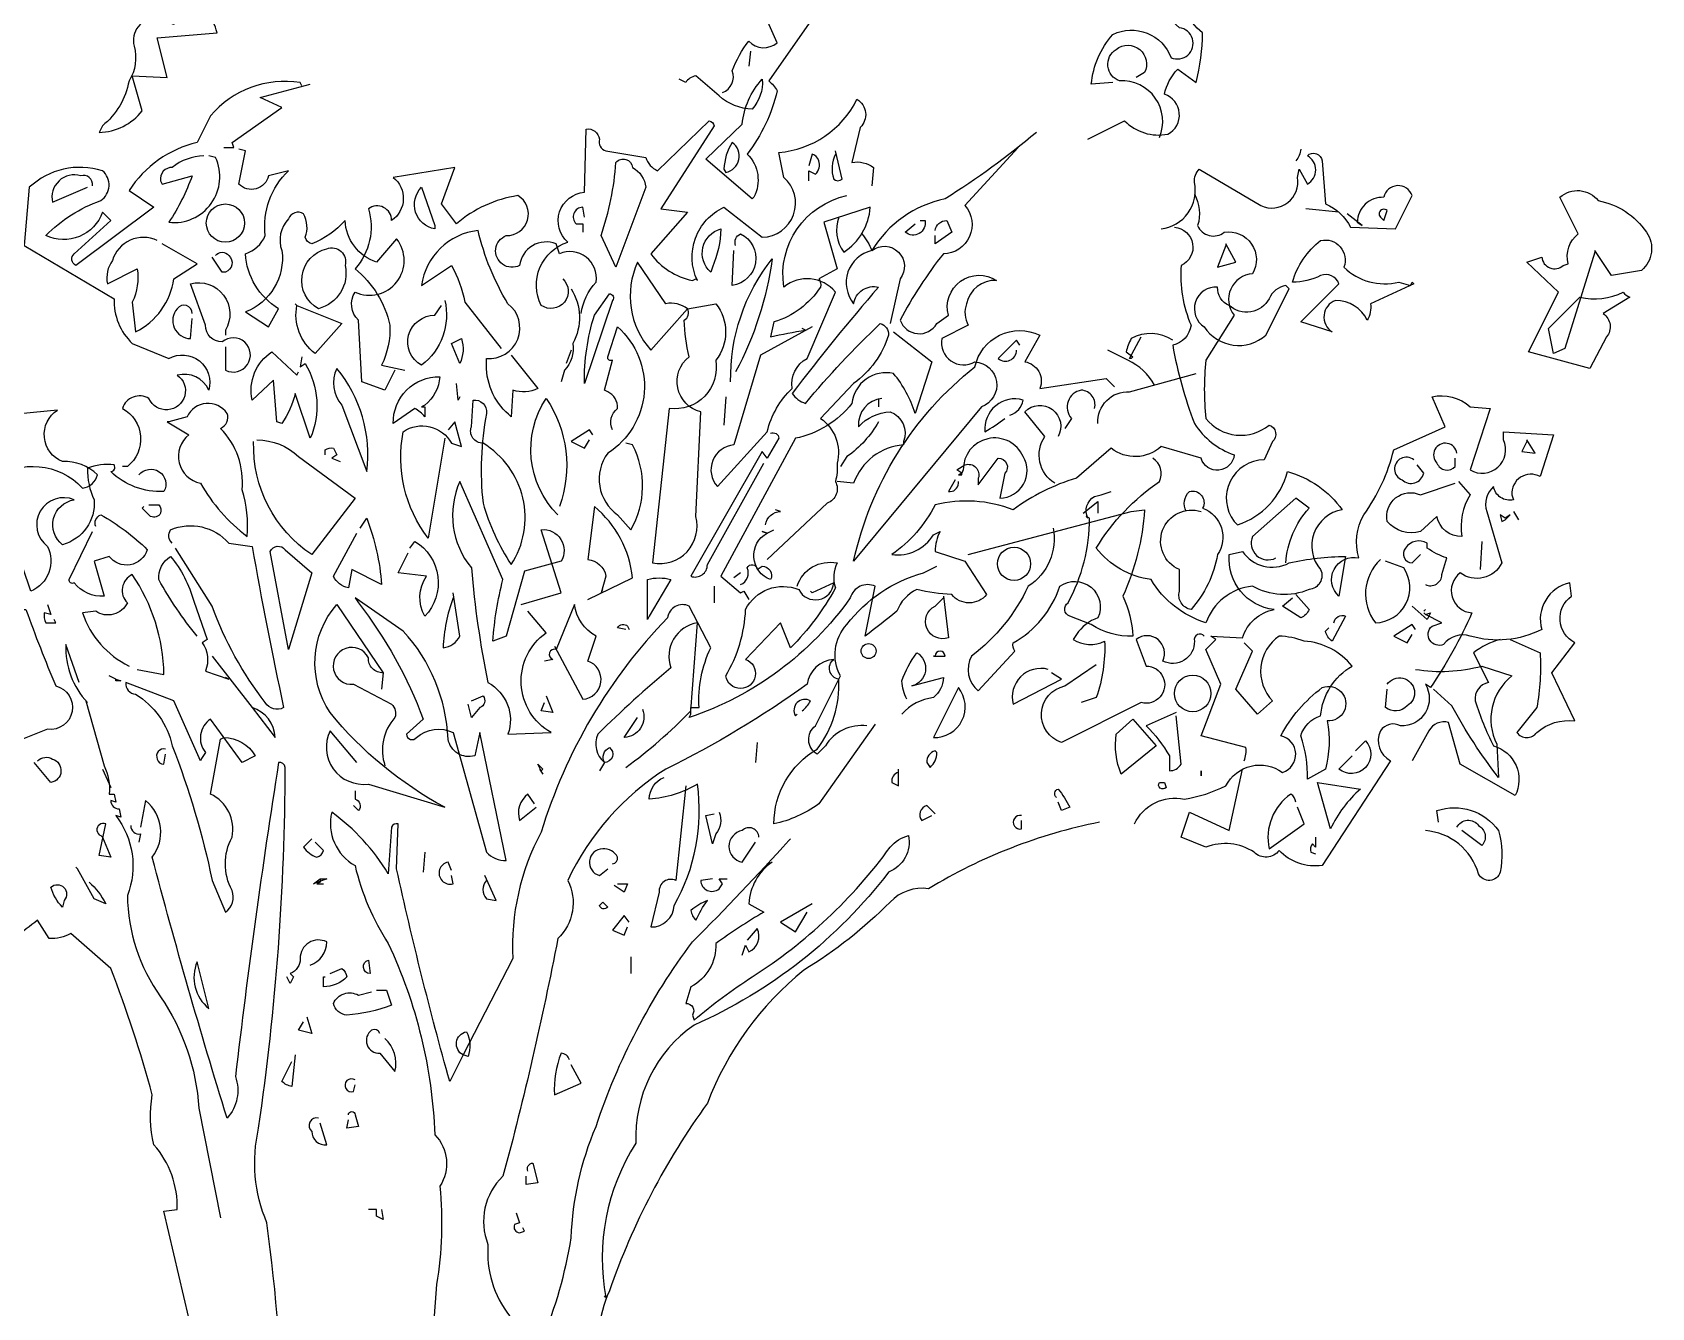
# Model space of a CAD drawing. Extents: x 951.8 to 961.6, y 1779.7 to 1793.2.
# Drawn here: x 955.05 to 961.6, y 1784.85 to 1790.01 of the extents above; entities that cross this region are included whole.
import ezdxf

# ---------------------------------------------------------------- set-up
doc = ezdxf.new("R2010")
doc.units = 0
doc.layers.get('0').update_dxf_attribs({"linetype": 'CONTINUOUS'})

msp = doc.modelspace()

# ---------------------------------------------------------------- linework, layer by layer
at = {"linetype": 'CONTINUOUS'}
for points in [[(959.4202, 1789.804), (959.3328, 1789.7973, -0.159866), (959.4202, 1789.999, -0.443787), (959.6555, 1789.9049, 1.153), (959.6891, 1790.0259), (959.4874, 1790.2074, 0.251633), (959.5681, 1790.2881), (959.5008, 1790.3956, -0.035156), (959.7227, 1790.4427), (959.7429, 1790.4427, 0.326782), (959.8235, 1790.3418, 0.618027), (959.9647, 1790.1738, -0.102722), (960.0723, 1790.3217, 0.333328), (960.0118, 1790.4225, -0.346832), (960.2269, 1790.4023, -0.064789), (960.5025, 1790.3418, 0.5), (960.5697, 1790.3553, 0.287735), (960.5025, 1790.5166), (960.5092, 1790.5502)], [(956.1193, 1790.3015, -0.140045), (956.0453, 1790.4023, 0.57489), (955.8907, 1790.362), (955.7899, 1790.241, 0.29335), (955.6151, 1790.2007), (955.6218, 1790.0393), (955.5479, 1790.0662, 0.477875), (955.4605, 1789.9519, -0.21463), (955.4403, 1789.8107, -0.178345), (955.3327, 1789.6292), (955.3193, 1789.6023, 0.217789), (955.4941, 1789.6897), (955.4537, 1789.8309), (955.5949, 1789.8242), (955.5546, 1789.9855), (955.7966, 1790.0057, 0.213028), (955.6823, 1790.1536, -0.817993), (955.7697, 1790.2007, 0.658905), (955.9445, 1790.3351), (956.0252, 1790.3284)], [(958.2571, 1790.1402), (958.0286, 1789.8107, -0.099014), (958.0622, 1789.7704, -0.106323), (957.9412, 1789.5149, -0.326889), (957.9681, 1789.3401), (957.9613, 1789.3334), (957.7731, 1789.4948), (957.921, 1789.6359, -0.165176), (958.0017, 1789.8175, -0.200851), (957.9613, 1789.6965, -0.173203), (957.8269, 1789.7502), (957.7328, 1789.8309, 0.236053), (957.6924, 1789.804), (957.6655, 1789.8175)], [(959.3193, 1789.5754), (959.4672, 1789.6494, 0.25), (959.642, 1789.5956, 0.663467), (959.6286, 1789.757, -0.148178), (959.6823, 1789.8578), (959.7563, 1789.804, 0.057068), (959.7832, 1790.0057, -0.099014), (959.7092, 1790.0931), (959.8302, 1790.1738)], [(957.8403, 1789.7637, 0.4142), (957.8807, 1789.8511, -0.085083), (957.9479, 1789.9721, 0.409286), (958.0622, 1789.9654), (958.0084, 1790.0864, -0.286789)], [(959.6084, 1789.5822, 0.559616), (959.4471, 1789.8107, -0.630219), (959.4336, 1789.9385, -0.808411), (959.5479, 1789.8444), (959.5143, 1789.8242)], [(956.1395, 1789.7906), (956.1327, 1789.804, 0.262833), (955.7697, 1789.6696), (955.7159, 1789.562, 0.194489), (955.4403, 1789.367), (955.5411, 1789.2998), (955.2252, 1789.0645, -0.535172), (955.2185, 1789.1116), (955.3664, 1789.246), (955.3327, 1789.2796, -0.445358), (955.1042, 1789.1855, -0.112671), (955.326, 1789.3267, 0.498764), (955.3327, 1789.4477, 0.269211), (955.0369, 1789.3805), (955.0168, 1789.1452), (955.3798, 1788.9301, 0.212448), (955.4537, 1788.7485), (955.6016, 1788.688, -0.669449), (955.763, 1788.5603, 0.362045), (955.6353, 1788.6208, -1.319412), (955.521, 1788.5267, 0.480621), (955.4134, 1788.4864, -0.538818), (955.4336, 1788.2511), (955.4134, 1788.2511)], [(957.1949, 1789.0107, -0.931778), (957.1075, 1788.9032, -0.45929), (957.2151, 1789.1586, -0.660172), (957.2823, 1789.3603), (957.2891, 1789.6158, -0.442368), (957.3428, 1789.5754, 0.4142), (957.3697, 1789.5284), (957.5311, 1789.5015, 0.219635), (957.5781, 1789.4477), (957.7865, 1789.6494, -0.333328), (957.8067, 1789.6292), (957.5916, 1789.2931), (957.6991, 1789.2796), (957.5512, 1789.1116, 0.188675), (957.7193, 1789.004), (957.7328, 1789.0107), (957.7395, 1789.004, -0.420059), (957.847, 1789.2998), (958.0017, 1789.1788, 0.685608), (958.0891, 1789.4208), (958.0689, 1789.5217, 0.263565), (958.3849, 1789.7368, -0.49028), (958.3983, 1789.6225), (958.3647, 1789.4813, -0.205246), (958.4521, 1789.4612), (958.4454, 1789.3872)], [(959.1109, 1789.6023, -0.032425), (958.7412, 1789.3334, 0.210526), (958.4454, 1789.125, 0.557053), (958.3714, 1788.9099, -0.431534), (958.4723, 1788.9771, 0.015289), (958.1227, 1788.5469, 0.162277), (958.1765, 1788.5065, -0.030579), (958.479, 1788.8292, -0.355026), (958.5126, 1788.7822, -0.161758), (958.3714, 1788.5872), (958.237, 1788.446, -0.32045), (958.3042, 1788.2645, -0.099014), (958.2975, 1788.1906, -0.46698), (958.2639, 1788.1032), (958.0218, 1787.8746)], [(956.5159, 1788.641), (956.4756, 1788.5603), (956.3815, 1788.5939), (956.368, 1788.8427, -0.355026), (956.3546, 1788.9569, 0.788391), (956.5227, 1789.1721), (956.442, 1789.078, -0.312881), (956.3143, 1789.246, -0.116058), (956.1798, 1789.1519, -0.265564), (956.1529, 1789.1788, 0.226822), (956.1462, 1789.2729, 0.49527), (956.0857, 1789.2528, 0.295303), (956.0588, 1789.125, -0.346893), (955.9109, 1788.8763), (956.005, 1788.8158), (956.0453, 1788.8897, -0.244461), (955.9109, 1789.1116, 0.215332), (955.9916, 1789.1855, -0.236053), (956.0857, 1789.4477), (956.005, 1789.4275, -0.59729), (955.884, 1789.3939), (955.9109, 1789.5284), (955.884, 1789.5351)], [(957.8538, 1789.441, 0.659393), (957.8807, 1789.562, 0.139038), (957.847, 1789.4544), (957.8538, 1789.441)], [(959.037, 1789.5418), (958.8218, 1789.3065, -0.63649), (958.7344, 1789.1116, 0.04776), (958.5597, 1788.8427, 0.639832), (958.7076, 1788.8292), (958.7546, 1788.8628, -0.689148), (958.9496, 1789.004, 0.369919), (958.8286, 1788.9099, 0.225418), (958.8353, 1788.8225), (958.7277, 1788.7687, 0.638885), (958.8622, 1788.6746, -0.813461), (958.8891, 1788.4931), (958.3714, 1787.8679, -0.173706), (958.8622, 1788.6544, -0.490295), (959.1244, 1788.7822), (959.0639, 1788.6746, -0.489075), (959.1244, 1788.567), (959.3933, 1788.6074), (959.4269, 1788.5738)], [(960.1798, 1789.5351, -0.173203), (960.1597, 1789.488)], [(955.7428, 1789.5082, 0.162277), (955.6151, 1789.4612, 0.463791), (955.568, 1789.4074), (955.5748, 1789.3939), (955.6958, 1789.4275, -0.058853), (955.6016, 1789.2393, 0.588898), (955.7899, 1789.5015), (955.763, 1789.5082)], [(957.4101, 1789.0578), (957.3496, 1789.1855, 0.065445), (957.4101, 1789.4813, -0.659393), (957.4773, 1789.4612, -0.236053), (957.5311, 1789.3805), (957.4101, 1789.0578)], [(958.1899, 1789.4074), (958.1899, 1789.4477), (958.2168, 1789.4343, 0.302765), (958.2302, 1789.488, 0.265564), (958.2033, 1789.5149), (958.1899, 1789.4679)], [(958.2975, 1789.5149, 0.195877), (958.2907, 1789.4141, 0.4142), (958.3244, 1789.4141), (958.2975, 1789.5284)], [(959.6151, 1789.2124, 0.444092), (959.7496, 1789.4007, -0.197815), (959.7697, 1789.4544), (960.0185, 1789.3065, 0.607483), (960.1664, 1789.4208), (960.1731, 1789.4544), (960.2067, 1789.3939, 0.589737), (960.2067, 1789.5082, -0.60791), (960.2672, 1789.488), (960.2807, 1789.3133, -0.177399), (960.3815, 1789.2191), (960.563, 1789.2124), (960.6303, 1789.3469, 0.765594), (960.516, 1789.3401, 0.420074), (960.4084, 1789.2393), (960.4286, 1789.2259), (960.3681, 1789.2729)], [(955.2924, 1789.3872, 0.541687), (955.2453, 1789.4275, 0.576218), (955.1311, 1789.32), (955.2722, 1789.3805)], [(957.2689, 1788.8696, -0.149368), (957.3294, 1788.9973, 0.589905), (957.1815, 1789.1116), (957.168, 1789.1519, 0.490158), (957.0201, 1789.0645, -1.060547), (956.9664, 1789.1855, 0.776093), (957.0134, 1789.3469, 0.142365), (956.7647, 1789.2326), (956.7042, 1789.3133), (956.758, 1789.4612), (956.5092, 1789.4208, -0.50354), (956.5025, 1789.246, 0.628937), (956.4084, 1789.2931, -0.265564), (956.3546, 1789.0511, -0.169571), (956.4958, 1788.8225, -0.119873), (956.4622, 1788.6611), (956.5563, 1788.641)], [(956.6773, 1789.2259), (956.6773, 1789.2124, -0.602081), (956.6235, 1789.3805), (956.6773, 1789.2259)], [(958.2033, 1788.8158), (957.9949, 1788.7015), (957.8874, 1788.3385, 0.621735), (957.8202, 1788.1704), (958.0218, 1788.3922, -0.145264), (958.1227, 1788.567, -0.318115), (958.1832, 1788.688), (958.2975, 1788.9569, 0.4142), (958.0891, 1788.9771, -0.3983), (958.3445, 1789.3469)], [(959.7496, 1789.3536, -0.203796), (959.763, 1789.2259, 0.5), (959.8706, 1789.199, -0.634598), (959.9849, 1789.0309, 0.605972), (959.9109, 1788.8628), (959.7966, 1788.6813, 0.057175), (959.7966, 1788.446, 0.421936), (960.0521, 1788.4191, -0.582718), (960.0655, 1788.3519), (960.0319, 1788.278, 0.620148), (959.9109, 1788.0292), (959.9244, 1788.0158, 0.257812), (960.126, 1788.2309, -0.173203), (960.3479, 1788.0763, 0.587067), (960.2605, 1787.8343, -0.514618), (960.2134, 1787.7536, -0.232178), (959.9849, 1787.767, 0.29216), (959.7966, 1787.6191, -0.185837), (959.5748, 1787.7939, -0.198715), (959.3529, 1787.9216, -0.106171), (959.6084, 1788.1906, 0.37854), (959.5815, 1788.2847)], [(961.3698, 1789.1183), (961.2487, 1788.7284), (961.2017, 1788.7082), (961.1815, 1788.809), (961.3092, 1788.9368, 0.182709), (961.484, 1788.9569, 0.162277), (961.5109, 1788.9368), (961.4034, 1788.8696, -0.442368), (961.4168, 1788.7754), (961.3496, 1788.6477), (961.1008, 1788.7149), (961.2219, 1788.9569), (961.0941, 1789.078), (961.1546, 1789.0981, 0.608597), (961.242, 1789.0645), (961.2622, 1789.0712, -0.302765), (961.3025, 1789.1922), (961.2286, 1789.3401, -0.435272), (961.3832, 1789.3267, -0.199997), (961.5782, 1789.199, -0.39035), (961.558, 1789.0443), (961.437, 1789.0242), (961.3698, 1789.125), (961.3698, 1789.1183)], [(957.2823, 1789.2595), (957.2756, 1789.2998, 0.663971), (957.2487, 1789.2326), (957.2756, 1789.2326), (957.2756, 1789.199)], [(958.3109, 1789.2595, 0.240036), (958.3311, 1789.1183, 0.2379), (958.4386, 1789.2998), (958.2504, 1789.2393), (958.3042, 1789.0511), (958.2302, 1789.0107, -0.236053), (958.237, 1788.9771, -0.178345), (958.0487, 1788.8359), (958.0353, 1788.7754, -0.026764), (958.1765, 1788.8023), (958.163, 1788.809)], [(960.5294, 1789.2864, 1), (960.5025, 1789.2595), (960.516, 1789.246), (960.5294, 1789.2864)], [(959.6689, 1789.2191, -0.781662), (959.6958, 1789.0645, 0.117264), (959.7361, 1788.8225, -0.313339), (959.6622, 1788.7418, 0.047501), (959.7496, 1788.4259, 0.169022), (959.9109, 1788.2981, -0.818817), (959.7765, 1788.2847), (959.6151, 1788.3317, -0.366302), (959.4134, 1788.325), (959.2723, 1788.204, 0.087692), (959.0168, 1788.0763, 0.152817), (958.7008, 1788.0964, -0.122787), (958.526, 1787.8948, 0.295853), (958.6941, 1787.9754), (958.721, 1787.9889, 0.119873), (958.7008, 1787.9082), (958.8218, 1787.8679), (958.9092, 1787.7334, -0.477066), (958.7681, 1787.7334, -0.0401), (958.6269, 1787.7536, 0.198517), (958.5462, 1787.6662, -0.006836), (958.4185, 1787.5653), (958.4588, 1787.767, 0.45993), (958.358, 1787.72, -0.158264), (957.7059, 1787.2359), (957.7126, 1787.2494), (957.7126, 1787.2763), (957.7462, 1787.2763, -0.124191), (957.7933, 1787.5183), (957.7059, 1787.6864, 0.514618), (957.6185, 1787.6393, 0.118927), (957.1075, 1786.7721, 0.137955), (956.9933, 1786.2611), (956.7916, 1785.8712, -0.704712), (956.805, 1785.9653, -0.204086), (956.8117, 1785.8645), (956.7916, 1785.8712), (956.7378, 1785.7637, -0.014694), (956.5227, 1786.6242), (956.5294, 1786.8057, 0.4142), (956.5025, 1786.7922), (956.489, 1786.604, 0.101822), (956.2605, 1786.8527, 0.33992), (956.3546, 1786.6376, 0.085938), (956.489, 1786.3216, -0.100525), (956.6773, 1785.5485, -0.35463), (956.6975, 1785.3401, -0.067169), (956.684, 1784.9435), (956.6033, 1783.8544)], [(956.9865, 1788.7015), (957.0941, 1788.567, -0.204086), (956.9933, 1788.5603), (956.9865, 1788.4527, -0.226822), (956.8857, 1788.6611), (956.8857, 1788.688, 0.749039), (956.9731, 1788.9099, -0.077942), (956.8521, 1789.2057, 0.34404), (956.6235, 1788.9838), (956.7445, 1789.0645, -0.080353), (956.7983, 1788.9166), (956.9462, 1788.7284)], [(957.7933, 1789.0376, -0.592255), (957.8336, 1789.2124, -0.099731), (957.8, 1789.0578), (957.7933, 1789.0376)], [(958.6403, 1789.246), (958.6605, 1789.246, -0.707504), (958.5798, 1789.199), (958.6202, 1789.2326)], [(958.7008, 1789.2057, -0.380188), (958.7479, 1789.246), (958.7681, 1789.199), (958.7008, 1789.1519), (958.7008, 1789.1855)], [(955.5546, 1789.1654, 0.456619), (955.3731, 1789.0847, 0.205246), (955.3529, 1788.9906), (955.4739, 1789.0511, -0.146759), (955.4537, 1788.9166), (955.4672, 1788.7956, 0.245285), (955.6218, 1789.0107), (955.7159, 1789.0712), (955.5748, 1789.1519)], [(957.8941, 1789.1452, -0.4142), (957.9143, 1789.1922, -0.738571), (957.8807, 1788.9838), (957.8874, 1789.125)], [(958.405, 1789.1922, -0.062256), (958.4454, 1789.125, -0.882339), (958.5597, 1789.0107), (958.5193, 1788.8292)], [(960.637, 1788.9906), (960.4622, 1788.9099, -0.162277), (960.4487, 1788.8427, 0.291199), (960.321, 1788.9233, 0.630219), (960.3076, 1788.7956), (960.1798, 1788.8359), (960.3345, 1788.9906, 0.4142), (960.2605, 1789.0242, -0.124695), (960.1462, 1788.9973, -0.156006), (960.2605, 1789.1654, -0.597885), (960.3546, 1789.0578, 0.261948), (960.5765, 1788.9973), (960.6235, 1788.9838), (960.6303, 1788.9973), (960.637, 1788.9906)], [(955.7899, 1789.1048, -0.5), (955.8437, 1789.1048, -0.582718), (955.8302, 1789.0376), (955.8168, 1789.0376), (955.7764, 1789.0981)], [(956.2403, 1789.1317, -0.630219), (956.3143, 1789.0645, -0.40654), (956.2067, 1788.8897, -0.689621), (956.2403, 1789.1317)], [(957.6991, 1788.8897), (957.8134, 1788.9099, -0.352936), (957.8134, 1788.6813, -0.5103), (957.6252, 1788.4864), (957.558, 1787.8611, 0.554825), (957.7328, 1788.0494), (957.7529, 1788.4729, -0.628204), (957.7059, 1788.6948, -0.044617), (957.6857, 1788.8427, 0.4142), (957.6991, 1788.8897, 0.205246), (957.6117, 1788.9099), (957.4975, 1789.078, 0.298126), (957.5512, 1788.7217), (957.6991, 1788.8897)], [(957.8739, 1788.5939, -0.174072), (958.042, 1789.0914, -0.088486), (957.8941, 1788.6343)], [(955.8302, 1788.7351), (955.8302, 1788.641, 1.877945), (955.8168, 1788.7553, -0.4142), (955.7495, 1788.8225), (955.689, 1788.9906, -0.674286), (955.8302, 1788.8023), (955.8302, 1788.7822)], [(957.2286, 1788.9704, -0.272202), (957.2353, 1788.7485, -0.236053), (957.2017, 1788.641), (957.1882, 1788.5939)], [(957.2823, 1788.5872, -0.079437), (957.3227, 1788.8628), (957.3832, 1788.9502, -0.618027), (957.3966, 1788.9233), (957.2823, 1788.5872)], [(959.8908, 1788.9032, -0.319077), (959.8437, 1788.9771, 0.777725), (959.7899, 1788.8158, 0.455246), (960.0387, 1788.7822), (960.1328, 1788.9704), (960.1193, 1788.9838, 0.25296), (960.0521, 1788.9301, -0.489075), (959.8908, 1788.9032)], [(955.6958, 1788.8696, 0.741867), (955.6353, 1788.8897, 0.6409), (955.689, 1788.7687), (955.6958, 1788.8494)], [(956.1193, 1788.9032), (956.3008, 1788.8292), (956.1932, 1788.7082, -0.284134), (956.1193, 1788.9032), (956.1126, 1788.9099), (956.1193, 1788.9032)], [(956.7176, 1788.9233, -0.297256), (956.6235, 1788.6611, -0.782791), (956.6773, 1788.8628), (956.7042, 1788.9032)], [(957.3966, 1788.399, -0.35614), (957.4168, 1788.4864, 0.302765), (957.3765, 1788.5536), (957.363, 1788.5603), (957.3966, 1788.6813, -0.618027), (957.3765, 1788.6948), (957.4168, 1788.8158, -0.499023), (957.3765, 1788.3048, 0.420273), (957.4168, 1788.0561), (957.4706, 1787.9956, 0.254562), (957.4773, 1788.3385), (957.4504, 1788.3452)], [(956.7781, 1788.6679), (956.7445, 1788.7485), (956.7848, 1788.7687, -0.195877), (956.7781, 1788.6679)], [(958.5328, 1788.7956), (958.6874, 1788.6746), (958.6202, 1788.4662, 0.096893), (958.5328, 1788.6275, 0.449585), (958.3647, 1788.5065, -0.175735), (958.1361, 1788.3653), (957.8336, 1787.8074), (957.9143, 1787.7401), (957.9277, 1787.7469), (957.9479, 1787.7132)], [(959.0437, 1788.7418), (959.0302, 1788.762), (958.9563, 1788.688, 0.630219), (959.0302, 1788.7217)], [(959.6622, 1788.762, 0.278625), (959.4941, 1788.7687, 0.07106), (959.4739, 1788.7149), (959.5008, 1788.6948), (959.4941, 1788.688), (959.4874, 1788.688), (959.5344, 1788.7754)], [(956.1395, 1788.6948), (956.1327, 1788.6544), (956.1529, 1788.6679, -0.242218), (956.1731, 1788.3653), (956.1126, 1788.5469, -0.092926), (956.0588, 1788.4259), (956.0386, 1788.4326), (956.0252, 1788.6006), (955.9378, 1788.52, -0.309006), (956.0185, 1788.7149), (956.1193, 1788.6208), (956.126, 1788.6343)], [(959.5882, 1788.5805, 0.159607), (959.4807, 1788.6813), (959.4, 1788.7217)], [(956.2806, 1788.6477, 0.305054), (956.3008, 1788.4998), (956.4017, 1788.2309, 0.208984), (956.2806, 1788.6477)], [(956.6369, 1788.4998), (956.6235, 1788.4931), (956.6369, 1788.4931), (956.6369, 1788.4527, 0.099014), (956.5966, 1788.4864), (956.5092, 1788.4259, -0.428558), (956.6975, 1788.6141, -0.211655), (956.6369, 1788.4998)], [(959.3597, 1788.4259, -0.447098), (959.4874, 1788.5536), (959.7563, 1788.6275)], [(959.3462, 1788.4864, 0.45993), (959.2924, 1788.5603, 0.578781), (959.2521, 1788.446), (959.2252, 1788.4057)], [(955.4806, 1788.2174, -0.923187), (955.5815, 1788.1502, -0.205933), (955.3664, 1788.2309, 0.618027), (955.3798, 1788.2578, 0.123093), (955.2722, 1788.2443, 0.111496), (955.2991, 1788.1166, -0.361099), (955.1714, 1787.9351, -0.656662), (955.2185, 1788.1166, 0.887543), (955.1109, 1787.9284, -0.427811), (955.0437, 1787.7469), (954.9428, 1788.0427, 0.077148), (954.6537, 1788.2107), (954.6537, 1788.2242), (954.6201, 1788.2242), (954.889, 1788.1973, -0.386002), (955.2521, 1788.1637, 0.310577), (955.3126, 1788.2174, 0.21463), (955.1714, 1788.2712, -0.608597), (955.1512, 1788.4796), (954.9428, 1788.4595, 0.236053), (954.8621, 1788.5132), (954.8285, 1788.4998)], [(955.6016, 1788.4326), (955.5949, 1788.4326), (955.6823, 1788.3788, 0.643906), (955.7294, 1788.1838, 0.101837), (955.9176, 1787.9687, 0.105927), (955.8974, 1788.1569, 0.22554), (955.8101, 1788.4057, 0.4142), (955.8369, 1788.4662, 0.580322), (955.6756, 1788.4527), (955.6016, 1788.4326)], [(956.8722, 1788.3452, -0.523941), (956.8252, 1788.4124), (956.8319, 1788.52, -0.5), (956.8857, 1788.4662, 0.072708), (956.8722, 1788.1032, 0.077194), (956.9865, 1787.8544, 0.423996), (956.8722, 1788.3452)], [(957.1748, 1788.0561, -0.356445), (957.1277, 1788.5267, -0.241074), (957.1815, 1788.0897)], [(958.4857, 1788.5267, 0.4142), (958.3916, 1788.4124, -0.198578), (958.5193, 1788.4729, -0.4142), (958.5731, 1788.3519), (958.5731, 1788.3385, 0.297668), (958.3714, 1788.1838), (958.3042, 1788.1906)], [(959.0034, 1788.4595, 0.291199), (959.0571, 1788.52, 0.528915), (958.9025, 1788.3922, 0.039932), (958.9832, 1788.446)], [(959.1849, 1788.1838, -0.424515), (959.1445, 1788.3721), (959.0639, 1788.4729, -0.880783), (959.1983, 1788.3721)], [(959.9513, 1787.0611, 0.123093), (959.958, 1787.1149), (959.7765, 1787.162), (959.8571, 1787.3704), (959.7966, 1787.5116), (959.837, 1787.5519), (959.8168, 1787.5653), (959.9445, 1787.5586, -0.276978), (960.0723, 1787.6729, -0.407166), (959.8908, 1787.8948), (959.9445, 1787.9082, 0.386765), (960.1328, 1787.8611, -0.051407), (960.3613, 1787.888), (960.3345, 1787.7267, -0.775711), (960.4151, 1787.8813, -0.210693), (960.4353, 1788.0561, 0.09433), (960.5563, 1788.3183), (960.7647, 1788.4124), (960.7109, 1788.5334, -0.236053), (960.8655, 1788.4931), (960.9462, 1788.4864), (960.8655, 1788.2376, 0.739182), (961, 1788.3586), (961, 1788.3922), (961.2017, 1788.3788), (961.1479, 1788.2107, 0.593628), (961.0336, 1788.1368), (961.0403, 1788.1166, -0.427887), (960.9597, 1788.1704, 0.302765), (960.9328, 1788.0695), (960.9933, 1787.8611, -0.464859), (960.8252, 1787.8208, 0.698227), (960.8723, 1787.6595, -0.045349), (960.7042, 1787.3569), (960.684, 1787.3704, -0.599991), (960.5832, 1787.2023, 0.395447), (960.5025, 1787.1821, 0.406204), (960.5429, 1787.0611), (960.2672, 1786.6376, -0.242004), (960.0924, 1786.6981, -0.463791), (959.9916, 1786.6914, 0.242371), (959.7966, 1786.7116), (959.6958, 1786.7519), (959.7294, 1786.8527), (959.8908, 1786.7788), (959.9445, 1787.0275)], [(956.7176, 1788.3653), (956.6504, 1787.962, -0.216599), (956.5496, 1788.3922, -0.447189), (956.7445, 1788.3452), (956.7848, 1788.3317), (956.758, 1788.4326), (956.7311, 1788.399)], [(958.4723, 1788.4326, -0.109482), (958.3445, 1788.2914), (958.3176, 1788.2511)], [(955.958, 1788.3586, -0.195694), (956.126, 1788.2914), (956.3546, 1788.1233), (956.1798, 1787.8948, -0.258652), (955.9445, 1788.3519)], [(958.0353, 1788.3855, -0.535172), (958.0689, 1788.3653), (958.0218, 1788.2847), (958.0017, 1788.3116), (957.7126, 1787.8074, 0.523941), (957.7798, 1787.8544), (958.0084, 1788.2645)], [(958.8218, 1788.2578, -0.632065), (958.8756, 1788.204), (958.8756, 1788.1771), (958.9563, 1788.2847, -0.680847), (958.9832, 1788.2242), (958.963, 1788.1233, 0.580322), (959.0571, 1788.2914, 0.820084), (958.8151, 1788.2376), (958.8084, 1788.2242), (958.7882, 1788.2376), (958.8218, 1788.2578)], [(956.2336, 1788.2981), (956.2336, 1788.3183, -0.236053), (956.2672, 1788.325), (956.2806, 1788.2981), (956.2605, 1788.2847), (956.2941, 1788.2712)], [(960.637, 1788.278, 1.182175), (960.5899, 1788.1973, 0.588394), (960.6773, 1788.2242), (960.6504, 1788.2578)], [(960.8118, 1788.3048, 1.387421), (960.7311, 1788.2645, 0.544022), (960.805, 1788.2511), (960.805, 1788.2847)], [(957.0269, 1787.6931), (957.1882, 1787.7401), (957.1075, 1787.9956, -0.618027), (957.1882, 1787.8679), (957.0403, 1787.8275), (956.9664, 1787.5653), (956.9126, 1787.5452, -0.048447), (956.9529, 1787.7939), (956.7781, 1788.1906, 0.283707), (956.8252, 1787.841, 0.030441), (956.8924, 1787.3771, -0.369919), (956.9731, 1787.1687), (957.1479, 1787.1754, -0.550293), (957.1277, 1787.5788), (957.0538, 1787.6662)], [(958.7815, 1788.1973), (958.7546, 1788.1502, 0.45993), (958.7949, 1788.1838), (958.7949, 1788.1906)], [(960.8185, 1788.1906), (960.8655, 1788.1368, 0.185669), (960.8319, 1787.9687, -0.373596), (960.7311, 1788.0494), (960.6639, 1787.9889, -0.302765), (960.5294, 1788.0292, -0.609818), (960.6639, 1788.1368), (960.805, 1788.1838)], [(955.521, 1788.0964), (955.5613, 1788.0964, -0.236053), (955.568, 1788.0628, -0.4142), (955.5277, 1788.0494), (955.4941, 1788.083), (955.5008, 1788.0897)], [(957.2958, 1787.7132), (957.4773, 1787.8006, 0.194931), (957.3227, 1788.0897), (957.2958, 1787.8746, -0.335129), (957.3697, 1787.8074), (957.3496, 1787.7401), (957.3563, 1787.7536)], [(958.8353, 1787.8948), (959.4941, 1788.0695), (959.5479, 1788.0763, -0.09053), (959.4605, 1787.7267, -0.098373), (959.5008, 1787.5653, -0.158417), (959.3328, 1787.6124), (959.2454, 1787.646, -0.618027), (959.2386, 1787.6998, 0.124496), (959.326, 1788.0427), (959.3126, 1788.0494), (959.3193, 1788.0427, -0.4142), (959.3462, 1788.1301), (959.3731, 1788.1368), (959.4134, 1788.1502)], [(959.716, 1788.0695, -0.32518), (959.7294, 1788.1502, -0.660995), (959.7832, 1788.083, -0.484589), (959.8437, 1787.8948, -0.136536), (959.7361, 1787.6729, -0.447098), (959.6891, 1787.7469), (959.6891, 1787.8343, -0.949951), (959.7765, 1788.0695)], [(960.1193, 1787.8611, -0.165222), (960.2134, 1788.083), (960.1597, 1788.1233), (959.9849, 1787.9687, 0.703232), (960.079, 1787.8813)], [(955.3058, 1788.009, -0.4142), (955.326, 1788.0561, -0.068741), (955.5143, 1787.9149, -0.613083), (955.3596, 1787.888), (955.2991, 1787.8679), (955.3395, 1787.7267, -0.248093), (955.2185, 1787.7805, -0.618027), (955.1983, 1787.7939), (955.2924, 1787.9889)], [(956.3748, 1788.0023), (956.4017, 1788.0427, -0.071396), (956.4622, 1787.7737), (956.3411, 1787.8343), (956.3277, 1787.7603, -0.236053), (956.2672, 1787.8074), (956.3613, 1787.9822)], [(958.0151, 1788.0158, -0.368179), (958.0756, 1788.0695), (958.0554, 1788.0763)], [(955.6151, 1787.9418, -0.369919), (955.6084, 1787.9956, -0.322647), (955.8437, 1787.9418), (955.9378, 1787.9284, 0.00798), (956.0655, 1787.2763, -0.4142), (955.9916, 1787.2964, -0.077515), (955.7764, 1787.6864), (955.6285, 1787.9216)], [(957.9143, 1787.7737, 0.4142), (957.9412, 1787.841, -0.819794), (957.9815, 1787.8343), (958.0017, 1787.8477, -0.566177), (958.0353, 1787.7939, -0.644958), (958.0218, 1787.9822), (958.0017, 1787.9889), (958.0218, 1787.9822), (958.0487, 1787.9956)], [(959.1781, 1788.0023, -0.310577), (959.0773, 1787.767, -0.122925), (958.8487, 1787.4847, 0.363174), (958.8756, 1787.3435), (959.0235, 1787.5048, -0.236053), (959.0168, 1787.5385, 0.191803), (959.205, 1787.767, -0.770874), (959.3597, 1787.6393, 0.162277), (959.2723, 1787.5721), (959.2588, 1787.5519, 0.265564), (959.3865, 1787.5452, -0.095016), (959.3529, 1787.3166), (959.2924, 1787.2964)], [(956.0857, 1787.5116), (956.0117, 1787.9082, -0.561981), (956.0722, 1787.9149), (956.1798, 1787.8208), (956.0857, 1787.5116)], [(956.5764, 1787.9216), (956.5966, 1787.9485, -0.480316), (956.6369, 1787.646, -0.290115), (956.6437, 1787.8074), (956.5294, 1787.8208), (956.5697, 1787.9015)], [(960.684, 1787.7737, 0.535172), (960.7513, 1787.8141), (960.7714, 1787.8813, -0.069427), (960.6908, 1787.9216), (960.6908, 1787.9418, 0.38205), (960.6034, 1787.9216, 0.608597), (960.6303, 1787.8611), (960.6639, 1787.8948)], [(955.7159, 1787.5653, -0.047333), (955.5613, 1787.7939, -0.291199), (955.6084, 1787.888, -0.104111), (955.7025, 1787.7065), (955.7563, 1787.5519), (955.7361, 1787.5385, -0.257767), (955.7495, 1787.4242), (955.8437, 1787.3906), (955.8302, 1787.3973)], [(958.1428, 1787.767, -0.384506), (958.3042, 1787.8611, 0.195877), (958.2975, 1787.7603, -0.073074), (958.116, 1787.5183), (958.0756, 1787.6191), (957.9344, 1787.4712, -1.743393), (957.8538, 1787.404, 0.124786), (957.9344, 1787.6729, -0.390579), (958.1496, 1787.7536, 0.76149), (958.2907, 1787.7805), (958.2033, 1787.7401), (958.1966, 1787.7469)], [(958.4252, 1787.2023, 0.295853), (958.2571, 1787.1216), (958.2235, 1787.088, -0.531342), (958.2168, 1787.2023), (958.3176, 1787.404, -0.321411), (958.3445, 1787.6124, -0.165146), (958.6538, 1787.8208), (958.7076, 1787.8477)], [(960.5025, 1787.8746, 0.392609), (960.4824, 1787.6191, 0.592926), (960.5966, 1787.841), (960.5227, 1787.8679)], [(955.4739, 1787.4309), (955.5815, 1787.4107, 0.145935), (955.4537, 1787.8141, 0.523941), (955.4336, 1787.6998, -0.45993), (955.3058, 1787.6662), (955.2521, 1787.6595, 0.199142), (955.4403, 1787.4443)], [(957.5445, 1787.646), (957.5378, 1787.6326), (957.5378, 1787.7939, -0.145767), (957.6319, 1787.7939), (957.5445, 1787.646)], [(961.0269, 1787.5519), (961.1479, 1787.4981, -0.062256), (961.1345, 1787.2763), (961.0538, 1787.1754, 0.511307), (961.1345, 1787.1754, -0.211151), (961.2891, 1787.2225), (961.195, 1787.4174), (961.2891, 1787.5385, -0.569229), (961.2756, 1787.7267), (961.2689, 1787.7805, 0.435181), (961.1546, 1787.5922, -0.191376), (960.8655, 1787.5653, 0.32045), (960.758, 1787.5317, -0.867294), (960.7109, 1787.6057), (960.7513, 1787.6191), (960.684, 1787.6527), (960.6773, 1787.6595), (960.684, 1787.6527), (960.7042, 1787.6595), (960.6908, 1787.6326), (960.6303, 1787.6864)], [(956.368, 1787.6998, -0.076447), (956.6302, 1787.2292), (956.563, 1787.1687, 0.704712), (956.6033, 1787.1553, -0.30159), (956.7512, 1787.1754), (956.8857, 1786.6914, 0.21463), (956.9664, 1786.6578), (956.8588, 1787.1754), (956.8386, 1787.0813, -0.445358), (956.7311, 1787.1485, 0.17659), (956.5496, 1787.5855), (956.3546, 1787.72), (956.368, 1787.6998)], [(956.7512, 1787.72, 0.077118), (956.7109, 1787.5183, 0.267303), (956.7781, 1787.5653), (956.7512, 1787.7401)], [(958.7344, 1787.7267), (958.7546, 1787.5586, -0.940643), (958.7008, 1787.6864), (958.7344, 1787.72)], [(960.1597, 1787.7334), (960.2134, 1787.6729, -0.199997), (960.1798, 1787.6393), (960.1059, 1787.6864), (960.1462, 1787.72)], [(954.9832, 1787.6729), (955.0235, 1787.6729, 0.014771), (955.1445, 1787.3637, -0.94693), (955.1109, 1787.1889), (954.9764, 1787.1351, 0.033691), (954.889, 1787.283, -0.489075), (954.7008, 1787.3973, 0.024368), (954.9428, 1787.525, 0.28447), (954.9697, 1787.6662)], [(955.1109, 1787.6931), (955.1243, 1787.6527), (955.0974, 1787.6595, 0.162277), (955.1042, 1787.6191), (955.1445, 1787.6191), (955.1378, 1787.6326)], [(956.3613, 1787.0544), (956.2538, 1787.1821, 0.598862), (956.4084, 1786.967), (956.7176, 1786.8729, -0.099014), (956.2538, 1787.2561, -0.340195), (956.2806, 1787.6931), (956.4689, 1787.4174), (956.4622, 1787.3502)], [(957.1613, 1787.525), (957.2756, 1787.3099, 0.819794), (957.2958, 1787.4645), (957.3294, 1787.5653, -0.236053), (957.242, 1787.6931), (957.168, 1787.5116, 1), (957.1546, 1787.4712), (957.121, 1787.4645)], [(960.3143, 1787.6191, -0.5), (960.3613, 1787.646), (960.3076, 1787.5452, -0.236053), (960.2807, 1787.5855), (960.2941, 1787.599)], [(957.4504, 1787.0342, 0.04184), (957.7126, 1787.2628), (957.7395, 1787.6191, 0.468109), (957.6319, 1787.4376, 0.018356), (957.3361, 1787.1687, 0.326645), (957.363, 1787.0544, -0.4142), (957.3832, 1787.1149, -0.741867), (957.363, 1787.0544), (957.3428, 1787.0208)], [(957.4504, 1787.5922), (957.4168, 1787.599, -0.489075), (957.4571, 1787.6057), (957.4638, 1787.5922)], [(959.7899, 1787.5653, 0.80217), (959.7496, 1787.5452, -0.574356), (959.6218, 1787.4645, 0.795502), (959.5143, 1787.5519), (959.5546, 1787.4443, -1.140289), (959.5344, 1787.2964), (959.2118, 1787.1351, -0.765594), (959.2252, 1787.3637), (959.3529, 1787.4511)], [(959.5076, 1786.8057, -0.347153), (959.7092, 1786.9065, 0.084183), (959.8773, 1786.9603, -0.45993), (960.1059, 1787.0141, 0.771713), (960.0992, 1787.162, -0.110504), (960.2672, 1787.3569, -1.251892), (960.2874, 1787.2225, -0.104599), (960.2807, 1787.0275), (960.2067, 1786.9872, 0.100174), (960.1798, 1787.162, -0.251633), (960.2605, 1787.2427, -0.246048), (960.3882, 1787.4443, 0.20723), (960.1933, 1787.5452, 0.077118), (960.0924, 1787.5653, 0.459503), (960.0655, 1787.3032), (960.005, 1787.2494), (959.9176, 1787.3502), (959.9849, 1787.5048), (959.9513, 1787.5385)], [(955.2386, 1787.3771), (955.1848, 1787.5317, 0.203735), (955.2722, 1787.2964), (955.2655, 1787.3032), (955.3395, 1787.041, -0.146759), (955.3596, 1786.9267), (955.3798, 1786.9267), (955.3865, 1786.8931), (955.3664, 1786.8998, 0.4142), (955.4, 1786.8662), (955.4067, 1786.8326), (955.3865, 1786.8393, -0.265564), (955.4336, 1786.5166, 0.153046), (955.568, 1786.1065, -0.133911), (955.7227, 1785.6561), (955.8101, 1785.2124)], [(956.4689, 1787.4174, -0.449051), (956.4084, 1787.4779, 1.901016), (956.3479, 1787.3704), (956.5025, 1787.2897, -0.302765), (956.5159, 1787.2359, 0.271484), (956.4756, 1787.041)], [(958.7008, 1787.4847), (958.7412, 1787.4847, 1), (958.7008, 1787.4847), (958.6941, 1787.4847), (958.7008, 1787.4847)], [(960.9866, 1787.5519, 0.100235), (960.879, 1787.4981), (960.9395, 1787.3771, 0.4142), (960.8857, 1787.3032, 0.044708), (960.9597, 1787.1216, -0.471497), (961.0471, 1786.92), (960.8252, 1787.0477), (960.7782, 1787.2158, 0.343094), (960.6975, 1787.1821), (960.6303, 1787.0611)], [(955.7764, 1787.4847), (955.9378, 1787.2763), (956.0319, 1787.1553, 0.315536), (955.9378, 1787.2763)], [(958.4588, 1787.209), (958.2302, 1786.8863, -0.103516), (958.0487, 1786.8057, -0.263885), (958.2235, 1787.1082, 0.184021), (958.3109, 1787.3906, -0.641693), (958.2907, 1787.4712, 0.359894), (958.1832, 1787.3704, -0.041519), (957.6117, 1787.0275, 0.142288), (957.2151, 1786.5771, -0.330444), (957.1748, 1786.3418, -0.018387), (956.9529, 1785.3805, 0.308121), (956.8924, 1785.1048, 0.186462), (956.9798, 1784.8157, 0.184647), (956.8924, 1784.3452, 0.124985), (957.2286, 1785.1317, -0.090317), (957.3294, 1785.5821, -0.081436), (957.7193, 1786.3284, 0.012741), (958.1092, 1786.7384), (958.116, 1786.7452)], [(958.5865, 1787.3099, -0.108093), (958.5664, 1787.3838, -0.070297), (958.6269, 1787.4981, -0.669678), (958.6067, 1787.3637), (958.7344, 1787.3973, -0.21463), (958.6941, 1787.3166, 0.18692), (958.5664, 1787.2494)], [(959.158, 1787.4309, 0.572403), (959.0168, 1787.2897), (959.2118, 1787.3906), (959.1714, 1787.4174)], [(960.6437, 1787.4309, 0.105667), (960.9126, 1787.4443), (961.0336, 1787.404, 0.355026), (960.9731, 1787.1284), (960.9798, 1786.9939, -0.043289), (960.7916, 1787.283), (960.7176, 1787.3502)], [(955.8235, 1787.1553, -0.262878), (955.9512, 1787.0813), (955.8974, 1787.0544), (955.7697, 1787.2292, 0.441696), (955.7495, 1787.0948, 0.062256), (955.7294, 1787.0611), (955.6218, 1787.3032), (955.4269, 1787.3771, 0.4142), (955.4672, 1787.33, -0.20488), (955.6151, 1787.1216, -0.042053), (955.7764, 1786.5771), (955.8302, 1786.4494, 0.350769), (955.8571, 1786.5368, -0.250916), (955.8571, 1786.7519, 0.347351), (955.7697, 1786.9267), (955.8101, 1787.1485), (955.8235, 1787.1553)], [(960.5294, 1787.3704, -1.247314), (960.6101, 1787.283, -0.380188), (960.5227, 1787.2763), (960.5294, 1787.3502)], [(956.8252, 1787.3032), (956.8722, 1787.3233, -0.548935), (956.8588, 1787.2763), (956.8252, 1787.2359), (956.8117, 1787.2897)], [(958.163, 1787.2628, 0.099014), (958.1966, 1787.3032, 0.777771), (958.1361, 1787.2427), (958.1428, 1787.2494)], [(958.6941, 1787.1553, 0.646576), (958.7949, 1787.3569), (958.6941, 1787.1553)], [(957.5176, 1787.2695, -0.507782), (957.4437, 1787.1553), (957.4975, 1787.2359)], [(959.6756, 1787.2561), (959.5546, 1787.2023, -0.069427), (959.6487, 1787.0813), (959.6487, 1787.0208, 0.276978), (959.6958, 1787.0477), (959.6756, 1787.2427)], [(959.4538, 1787.0074, -0.133911), (959.4336, 1787.1687), (959.5008, 1787.2292), (959.595, 1787.1216), (959.4538, 1787.0074)], [(955.5882, 1787.1082, 0.632828), (955.5546, 1787.0679, 0.4142), (955.5815, 1787.0477), (955.5882, 1787.088)], [(960.4017, 1787.1015), (960.442, 1787.1418, -0.939438), (960.3345, 1787.0275), (960.3882, 1787.0813)], [(955.0706, 1787.0611, -0.343094), (955.1311, 1787.0679, -0.795502), (955.1243, 1786.9737), (955.0571, 1787.0544)], [(956.0722, 1784.3317, 0.021927), (955.9983, 1785.1922, -0.158203), (955.9647, 1785.5754, 0.03566), (956.0722, 1787.0342, 0.4142), (956.0453, 1787.0544, 0.009659), (955.8706, 1785.7838, -0.276978), (955.8369, 1785.6158, -0.010941), (955.5344, 1786.6712, 0.406937), (955.5075, 1786.8998), (955.4874, 1786.7922)], [(958.7008, 1787.1015, 0.355026), (958.6672, 1787.0544), (958.6807, 1787.0342, 0.226822), (958.7076, 1787.0948), (958.7008, 1787.1015)], [(957.6924, 1786.9603), (957.6521, 1786.5771, 0.580322), (957.5849, 1786.53), (957.5512, 1786.3889, 0.4142), (957.6454, 1786.4763, 0.166153), (957.7395, 1786.967, -0.124161), (957.5445, 1786.9065, -0.300507), (957.605, 1786.9939)], [(958.5529, 1787.0141, 0.386597), (958.526, 1786.9737), (958.5529, 1786.9603), (958.5529, 1787.0275)], [(956.3546, 1786.9401), (956.3546, 1786.9065, -0.566177), (956.368, 1786.8595), (956.3479, 1786.8796)], [(957.0807, 1786.8863), (957.0538, 1786.9267, 0.32045), (957.0201, 1786.8191), (957.0874, 1786.8729)], [(959.1916, 1786.9132, -0.580322), (959.1983, 1786.9469, -0.062256), (959.2454, 1786.8729), (959.2118, 1786.8595), (959.1983, 1786.8931)], [(959.6353, 1786.9536, -1), (959.6084, 1786.9737), (959.6286, 1786.9737), (959.6353, 1786.9536)], [(960.1597, 1786.8931, 0.236053), (960.1395, 1786.9267, 0.300995), (960.0521, 1786.7048), (960.1933, 1786.8057), (960.1664, 1786.8729)], [(960.3008, 1786.7855), (960.2471, 1786.9737), (960.4218, 1786.9469, 0.107346), (960.3008, 1786.7855)], [(957.8269, 1786.8527, -0.292984), (957.8134, 1786.7653), (957.8, 1786.725), (957.7731, 1786.8393), (957.8067, 1786.846)], [(958.7008, 1786.846), (958.6672, 1786.8796, 0.535172), (958.647, 1786.8191), (958.6874, 1786.8393)], [(960.7378, 1786.8124), (960.7311, 1786.8595, -0.333328), (960.9798, 1786.7788, -0.121552), (960.9866, 1786.6107, -0.690201), (960.8992, 1786.604, 0.310577), (960.684, 1786.7788)], [(955.3327, 1786.7519), (955.3664, 1786.6712), (955.3193, 1786.6779), (955.3462, 1786.8057, 1), (955.326, 1786.7586), (955.3327, 1786.7519)], [(955.447, 1786.799, 0.45993), (955.4874, 1786.7653), (955.4806, 1786.7317)], [(959.3664, 1786.8124, 0.087677), (958.6739, 1786.5435, 0.246613), (958.5193, 1786.4897, -0.059418), (958.1697, 1786.2141, 0.132263), (957.7798, 1785.6763, 0.073013), (957.3832, 1784.9166, 0.098373), (957.3428, 1784.7552, -0.036575), (957, 1783.8275, 0.099014), (956.9664, 1783.5788, -0.049866), (956.9462, 1783.1754, 0.029373), (956.7512, 1782.6443, 0.029037), (956.7848, 1781.4745), (956.8117, 1780.7014, 0.03653), (957.2218, 1779.8006)], [(957.9882, 1786.7519, 0.663971), (957.921, 1786.7788, 0.84346), (957.921, 1786.6511), (957.9748, 1786.7317)], [(959.0504, 1786.8393, 1.25), (959.0504, 1786.7855), (959.0504, 1786.8191)], [(960.8118, 1786.7922, -0.568253), (960.8992, 1786.799, -0.489075), (960.9126, 1786.7183), (960.8319, 1786.7788)], [(956.1798, 1786.7452), (956.1462, 1786.7116, 0.162277), (956.2, 1786.6712, 0.265564), (956.2269, 1786.6981), (956.1932, 1786.7317)], [(958.0218, 1786.6443), (958.042, 1786.6511, 0.233887), (957.9479, 1786.483), (958.0084, 1786.4494, 0.023468), (957.8134, 1786.3216, -0.295303), (957.7126, 1786.1468), (957.6924, 1786.0796, -0.618027), (957.7193, 1786.0326), (957.726, 1786.0124, -0.032013), (957.9613, 1786.1872, 0.093262), (958.5193, 1786.7116, -0.158417), (958.5933, 1786.7586, -0.362045), (958.5126, 1786.6107, -0.126785), (957.726, 1785.9922, 0.256363), (957.4907, 1785.5149, 0.192581), (957.3697, 1784.8897), (957.363, 1784.8964)], [(960.2403, 1786.7519), (960.2403, 1786.7116), (960.2269, 1786.725, 0.236053), (960.2202, 1786.6914), (960.2403, 1786.6847)], [(956.7445, 1786.6174), (956.7311, 1786.6511, 1.044418), (956.7512, 1786.5637), (956.7445, 1786.5973)], [(957.3966, 1786.6443, 0.4142), (957.4168, 1786.6712, 0.302765), (957.3563, 1786.7048, 0.867294), (957.3428, 1786.5973), (957.3765, 1786.6242)], [(955.279, 1786.5704, -0.089432), (955.3462, 1786.483), (955.2991, 1786.5032), (955.2319, 1786.6242), (955.2252, 1786.6309)], [(956.8857, 1786.5771, 0.388977), (956.8857, 1786.5032), (956.926, 1786.4964), (956.879, 1786.5973)], [(957.8, 1786.5838), (957.7529, 1786.5771, 0.630219), (957.8269, 1786.5435), (957.8403, 1786.5637), (957.8269, 1786.5838), (957.8605, 1786.5838)], [(955.1714, 1786.4695, -0.135742), (955.1243, 1786.5502, -0.947861), (955.1781, 1786.4964), (955.1714, 1786.4695)], [(957.3563, 1786.4897), (957.3765, 1786.4695, -0.618027), (957.3428, 1786.4763), (957.3563, 1786.4897)], [(957.7798, 1786.4964, 0.062256), (957.7126, 1786.4561, 0.133911), (957.7328, 1786.4158, -0.040466), (957.7798, 1786.4964)], [(955.7025, 1784.7216), (955.5815, 1785.2393), (955.6353, 1785.246, 0.190186), (955.5411, 1785.5082, -0.102509), (955.5344, 1785.7099, 0.027542), (955.3664, 1786.2208), (955.205, 1786.362, -0.128769), (955.1176, 1786.3418), (955.0706, 1786.4158, 0.037994), (954.8958, 1786.2679, -0.432571)], [(956.1731, 1786.2342, 0.310577), (956.2403, 1786.3284, 0.566177), (956.1327, 1786.2611, -0.312363), (956.0924, 1786.2006), (956.1059, 1786.1872), (956.0924, 1786.1603), (956.079, 1786.1872)], [(957.921, 1786.2746), (957.9344, 1786.3149), (957.9479, 1786.288, 0.4142), (957.9815, 1786.3821), (957.9412, 1786.3351)], [(955.7159, 1786.2477, 0.337173), (955.763, 1786.0595), (955.7159, 1786.2477)], [(956.2538, 1786.2006), (956.3008, 1786.2208, -0.236053), (956.321, 1786.1872, -0.199295), (956.2269, 1786.1468), (956.2269, 1786.1872), (956.2336, 1786.1872)], [(956.4151, 1786.2006, -0.867294), (956.4084, 1786.2544), (956.4151, 1786.2006)], [(956.442, 1786.1334), (956.4823, 1786.1334), (956.5025, 1786.0729, -0.078461), (956.321, 1786.0326, -0.336868), (956.2672, 1786.0796, -0.442368), (956.368, 1786.1132), (956.4218, 1786.1267)], [(956.4554, 1785.9586, 0.4142), (956.4218, 1785.9721, 0.749268), (956.4554, 1785.8779), (956.5159, 1785.804, 0.276978), (956.4756, 1785.9384)], [(956.1126, 1785.8712), (956.0991, 1785.7435, -0.133911), (956.0588, 1785.7637), (956.0991, 1785.8443)], [(957.2218, 1785.851, 0.343094), (957.1882, 1785.8779, 0.112915), (957.1613, 1785.7099), (957.2689, 1785.7569), (957.2286, 1785.8309)], [(956.3546, 1785.7704, 1.580185), (956.3479, 1785.7233), (956.3546, 1785.7502)], [(956.2067, 1785.6158, 0.804886), (956.1798, 1785.562, 0.455139), (956.2403, 1785.5082), (956.2134, 1785.5956)], [(956.3277, 1785.6292, -1), (956.3546, 1785.6292), (956.368, 1785.5821), (956.321, 1785.5754), (956.3277, 1785.609)], [(957.0538, 1785.4006, -0.535172), (957.0739, 1785.4342), (957.0941, 1785.3536), (957.047, 1785.3468), (957.047, 1785.3805)], [(957.0067, 1785.2326), (957.0201, 1785.1922), (957, 1785.1855, 0.535172), (957.0201, 1785.1519), (957.0403, 1785.1586), (957.0336, 1785.1721)]]:
    msp.add_lwpolyline(points, format="xyb", dxfattribs=at)
for points in [[(957.9546, 1789.9317), (957.9479, 1789.8712)], [(955.8235, 1789.5418), (955.8638, 1789.5418), (955.8571, 1789.562), (956.0588, 1789.7032), (955.9714, 1789.7435), (956.1731, 1789.7973)], [(960.3345, 1789.2796), (960.2, 1789.2931)], [(959.8773, 1789.1452), (959.8437, 1789.0578), (959.9176, 1789.078), (959.8773, 1789.1519), (959.8773, 1789.1452)], [(957.2286, 1788.7217), (957.2084, 1788.6679)], [(956.7781, 1788.5334), (956.7714, 1788.52), (956.7647, 1788.5872)], [(957.8538, 1788.5334), (957.847, 1788.4191)], [(958.4723, 1788.5267), (958.4723, 1788.4931)], [(957.3159, 1788.3788), (957.3025, 1788.399), (957.2286, 1788.3519), (957.2823, 1788.325), (957.3025, 1788.3586)], [(961.0941, 1788.3519), (961.074, 1788.3116), (961.1277, 1788.3048), (961.0941, 1788.3586), (961.0941, 1788.3519)], [(958.8084, 1788.2242), (958.7949, 1788.2174), (958.8084, 1788.2174), (958.8084, 1788.2242)], [(959.2992, 1788.0628), (959.3597, 1788.1099), (959.3597, 1788.0628)], [(961.0067, 1788.0359), (961.0269, 1788.0561), (961.0067, 1788.0427), (960.9866, 1788.0561), (960.9933, 1788.0292), (961.0067, 1788.0359)], [(961.0403, 1788.0695), (961.0605, 1788.0359)], [(960.9126, 1787.9485), (960.9059, 1787.8343)], [(957.8067, 1787.767), (957.8067, 1787.6998)], [(957.9143, 1787.8208), (957.8874, 1787.8006)], [(960.6773, 1787.6662), (960.684, 1787.6729), (960.6773, 1787.6662)], [(960.6437, 1787.5922), (960.6303, 1787.6124), (960.5563, 1787.5653), (960.6101, 1787.5385), (960.6303, 1787.5721)], [(955.3865, 1787.3906), (955.3596, 1787.404)], [(955.3865, 1787.3906), (955.4067, 1787.3838), (955.3865, 1787.3838), (955.3865, 1787.3906)], [(957.1277, 1787.3233), (957.1546, 1787.2561), (957.1075, 1787.2628), (957.121, 1787.2964)], [(957.9815, 1787.1351), (957.9748, 1787.0544)], [(957.1008, 1787.0275), (957.1143, 1787.0074), (957.0941, 1787.0477), (957.1143, 1787.0275), (957.1075, 1787.0208)], [(955.3327, 1787.0275), (955.3664, 1786.9536)], [(959.7765, 1787.0006), (959.7765, 1787.0208), (959.7765, 1787.0006)], [(956.6369, 1786.6914), (956.6302, 1786.6107)], [(956.2134, 1786.5838), (956.2403, 1786.5838), (956.1865, 1786.5637), (956.2134, 1786.5838)], [(956.2134, 1786.5838), (956.2134, 1786.5704), (956.2, 1786.5637), (956.2269, 1786.5637)], [(957.4168, 1786.5637), (957.4571, 1786.5637), (957.4437, 1786.53), (957.4033, 1786.5569)], [(958.2033, 1786.483), (958.0756, 1786.409), (958.1361, 1786.3687), (958.1832, 1786.4494)], [(957.4638, 1786.409), (957.4437, 1786.4359), (957.3966, 1786.3754), (957.4437, 1786.3553), (957.4571, 1786.3889)], [(957.4706, 1786.2679), (957.4706, 1786.2006)], [(956.1596, 1786.0258), (956.1798, 1785.9586), (956.126, 1785.9721), (956.1462, 1786.0057)], [(956.4622, 1785.246), (956.4689, 1785.2057), (956.442, 1785.2191), (956.442, 1785.246), (956.4084, 1785.246)]]:
    msp.add_lwpolyline(points, dxfattribs=at)
for centre, radius in [((955.8302, 1789.2359), 0.0773), ((959.0202, 1787.8578), 0.0672), ((958.4319, 1787.5048), 0.0303), ((959.7429, 1787.3334), 0.074)]:
    msp.add_circle(centre, radius, dxfattribs=at)

doc.saveas('drawing.dxf')
